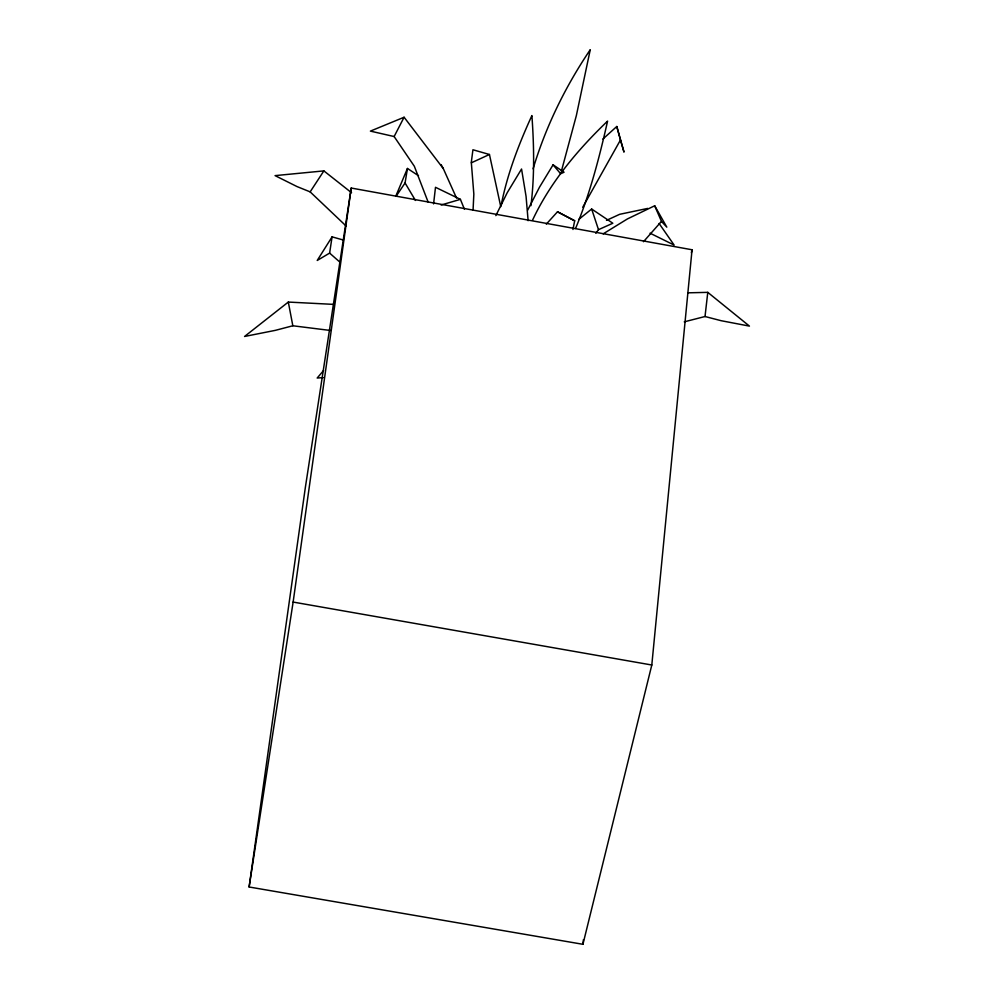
<?xml version="1.0" encoding="UTF-8"?>
<svg xmlns="http://www.w3.org/2000/svg" width="994" height="994" viewBox="0 0 994 994"><rect width="100%" height="100%" fill="white"/><g stroke="black" fill="none" stroke-linecap="round" stroke-linejoin="round"><path stroke-width="1.49" d="M473.069 209.982L473.84 194.128L471.305 162.295L472.933 149.759L489.446 154.492L500.752 206.628M651.803 665.011L692.048 249.767L351.217 188.04L305.332 487.594L249.121 886.996L582.931 944.3L651.803 665.011L293.131 602.066L351.217 188.04M582.931 944.3L583.403 939.678M684.257 321.845L705.019 316.514L707.778 292.36L687.711 292.832M530.945 205.671C534.648 175.814 534.026 145.522 531.902 115.565C518.719 144.403 507.164 174.335 501.125 205.559M332.071 236.858L317.223 260.465L329.623 253.097L332.071 236.858L343.477 240.076M249.121 886.996L293.131 602.066M396.022 196.39L405.067 182.983L407.453 168.458L418.499 175.727M572.942 229.49L574.681 220.78L557.497 211.797L546.29 224.147M691.352 252.774L692.048 249.767M561.349 171.366L576.358 115.565L590.25 49.7C565.524 86.341 545.793 126.437 533.095 168.831M575.551 228.496C589.889 193.954 599.382 157.512 607.582 121.094C577.651 149.833 550.291 182.262 532.585 220.072M395.774 196.216L407.453 168.458M495.844 215.636L507.275 192.612L521.552 169.017L526.062 196.377L528.125 220.705M527.615 210.256L539.493 187.195L553.074 164.83L564.07 172.223L560.628 173.726L553.074 164.83M428.103 202.006L414.336 166.259L394.133 136.538L404.098 117.242L443.299 168.595L456.482 197.968M582.745 207.237L620.455 140.005L616.789 126.486L602.911 139.036M323.87 170.893L275.065 175.627L296.995 186.561L310.153 191.879L323.87 170.893L351.565 192.737M595.791 233.304L598.5 229.664L612.838 223.24L591.654 209.026L578.62 219.512M643.478 241.716L661.457 221.389L654.686 205.77L627.425 218.928L603.172 233.851M323.597 370.526L317.173 378.031L323.286 377.583M334.232 304.412L288.31 302.064L244.561 336.469L275.338 330.356L292.832 325.771L330.567 330.493M606.489 220.37L619.672 214.306L647.715 208.417M471.355 162.805L489.446 154.492M404.098 117.242L370.402 131.109L394.133 136.538M441.1 205.012L460.408 199.359L464.409 209.2M705.019 316.514L721.135 320.702L749.439 326.107L707.778 292.36M557.497 211.797L574.681 220.78M650.064 233.192L674.131 245.071L659.097 223.476M460.408 199.359L435.496 187.294L433.583 203.894M329.623 253.097L340.308 262.503M310.153 191.879L346.173 226.06M661.457 221.389L666.812 227.154L654.686 205.77M405.067 182.983L415.467 200.453M441.162 164.706L443.299 168.595M591.654 209.026L598.5 229.664M620.455 140.005L624.008 152.107L616.789 126.486M288.31 302.064L292.832 325.771"/></g></svg>
